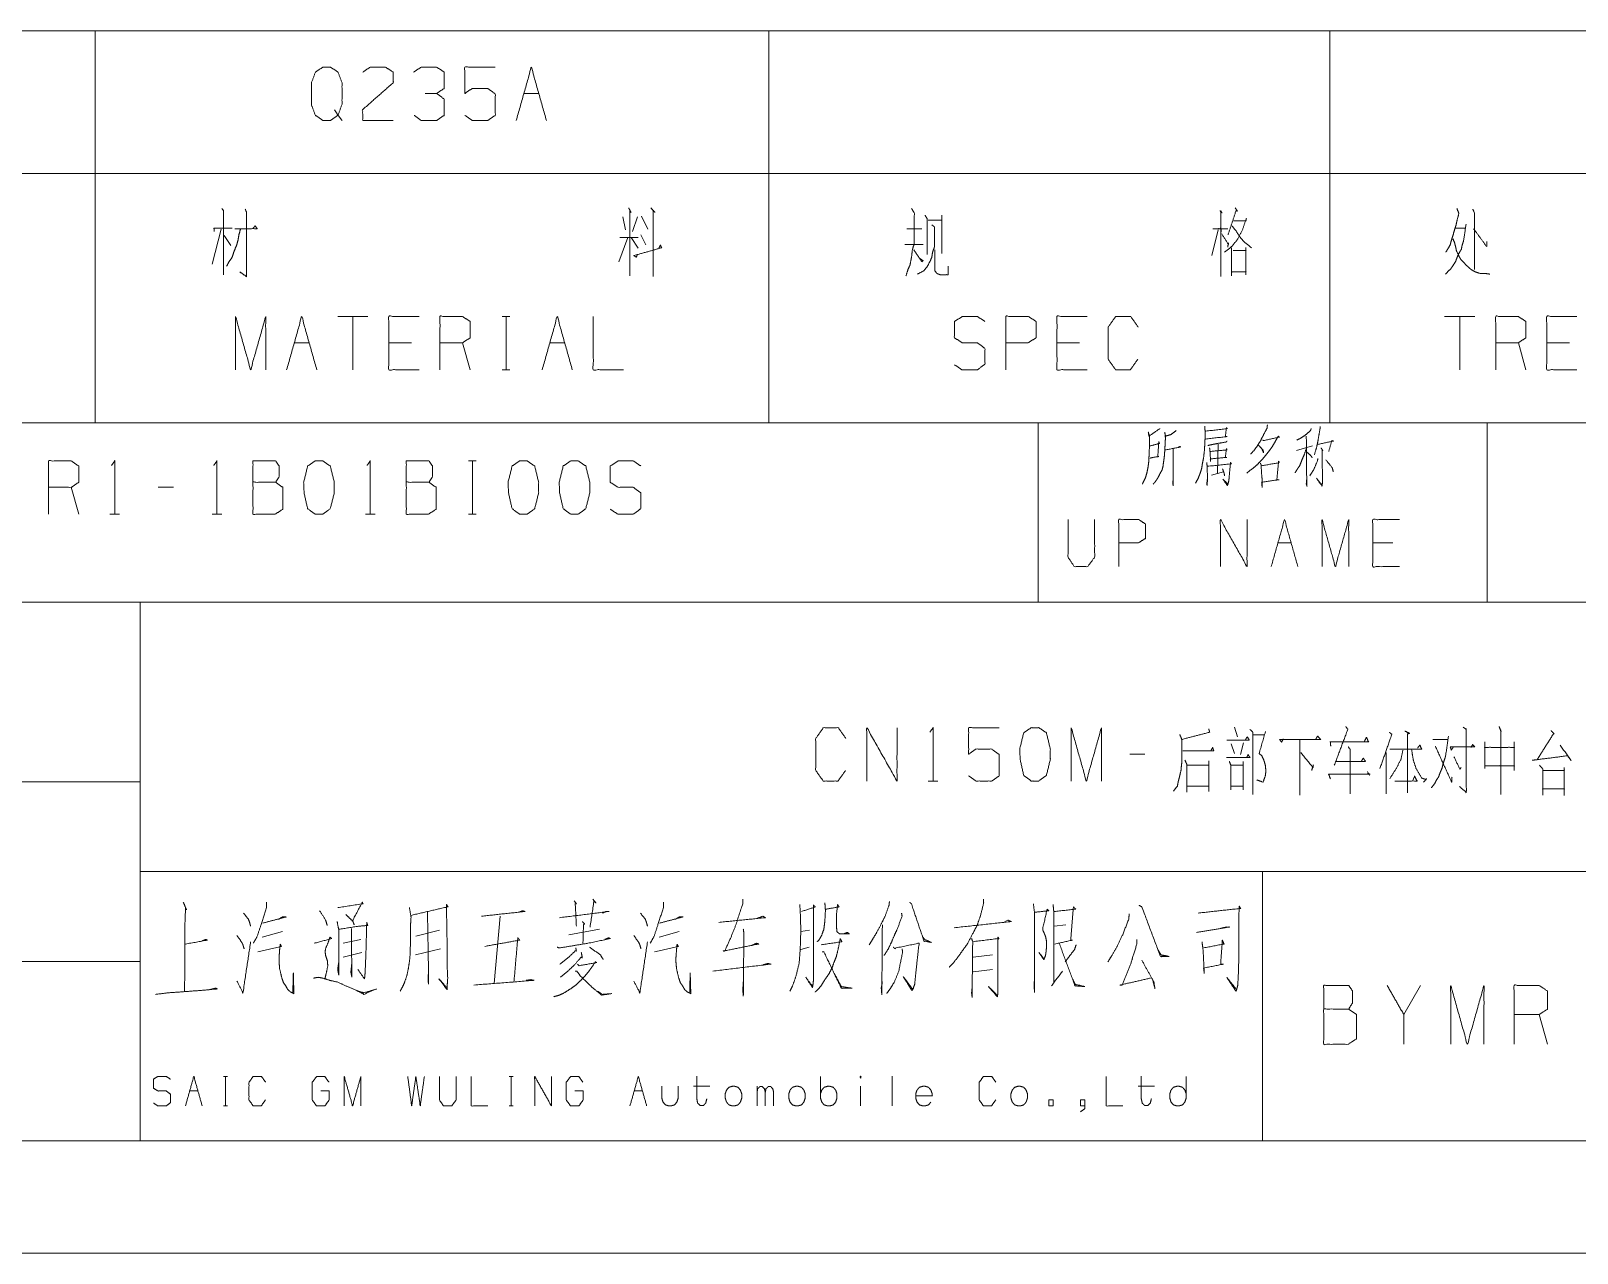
# Model space of a CAD drawing. Header units: millimetres. Extents: x 0 to 210, y 0 to 297.
# Drawn here: x 70.1 to 139, y 0 to 54.5 of the extents above; entities that cross this region are included whole.
import ezdxf

# ---------------------------------------------------------------- set-up
doc = ezdxf.new("R2010")
doc.units = ezdxf.units.MM
doc.layers.add('101', color=7, linetype='Continuous', true_color=0xffffff)

msp = doc.modelspace()

# ---------------------------------------------------------------- linework, layer by layer
at = {"layer": '101', "color": 72, "linetype": 'Continuous', "lineweight": 18}
for p, q in [((33, 54.463), (73, 54.463)), ((73, 54.463), (103, 54.463)), ((73, 54.463), (73, 48.113)), ((103, 54.463), (103, 48.113)), ((103, 54.463), (128, 54.463)), ((128, 54.463), (128, 48.113)), ((128, 54.463), (158, 54.463)), ((92.087, 51.675), (92.759, 51.675)), ((33, 48.113), (73, 48.113)), ((73, 48.113), (73, 37)), ((73, 48.113), (103, 48.113)), ((103, 48.113), (103, 37)), ((103, 48.113), (128, 48.113)), ((128, 48.113), (128, 37)), ((128, 48.113), (158, 48.113)), ((96.495, 46.175), (96.618, 45.6)), ((97.149, 46.175), (96.936, 45.525)), ((97.325, 46.2), (97.608, 45.625)), ((110.703, 46.25), (110.703, 44.55)), ((78.601, 45.625), (78.212, 44.075)), ((109.147, 45.65), (109.819, 45.65)), ((110.102, 46.025), (110.703, 46.025)), ((123.018, 45.6), (122.735, 44.45)), ((133.601, 45.675), (134.025, 45.675)), ((78.742, 45.35), (79.043, 44.9)), ((96.724, 45.25), (96.318, 44.175)), ((96.371, 45.25), (97.184, 45.25)), ((96.866, 45.25), (97.184, 44.775)), ((97.308, 45.375), (97.52, 44.925)), ((109.059, 44.95), (109.872, 44.95)), ((85.143, 41.737), (83.8, 41.737)), ((84.472, 41.737), (84.472, 39.362)), ((91.124, 41.737), (91.46, 41.737)), ((91.301, 41.737), (91.301, 39.362)), ((134.449, 41.737), (133.106, 41.737)), ((133.778, 41.737), (133.778, 39.362)), ((81.859, 40.563), (82.531, 40.563)), ((87.084, 40.563), (86.076, 40.563)), ((89.696, 39.362), (89.36, 40.563)), ((93.242, 40.563), (93.913, 40.563)), ((116.847, 40.563), (115.839, 40.563)), ((136.726, 39.362), (136.39, 40.563)), ((138.666, 40.563), (137.659, 40.563)), ((91.124, 39.362), (91.46, 39.362)), ((33, 37), (73, 37)), ((73, 37), (103, 37)), ((103, 37), (128, 37)), ((128, 37), (158, 37)), ((123.012, 36.054), (122.996, 34.751)), ((126.507, 35.767), (127.226, 35.966)), ((89.624, 35.3), (89.96, 35.3)), ((89.801, 35.3), (89.801, 32.925)), ((122.715, 34.663), (123.262, 34.818)), ((72.261, 32.925), (71.925, 34.125)), ((76.478, 34.125), (75.806, 34.125)), ((73.654, 32.925), (74.078, 32.925)), ((78.207, 32.925), (78.631, 32.925)), ((85.036, 32.925), (85.46, 32.925)), ((89.624, 32.925), (89.96, 32.925)), ((125.679, 31.649), (126.273, 31.649)), ((130.798, 31.649), (129.909, 31.649)), ((123.746, 23.437), (123.887, 23.012)), ((124.153, 22.737), (124.011, 22.212)), ((124.577, 23.087), (125.054, 23.087)), ((126.659, 22.887), (126.659, 20.412)), ((132.587, 22.887), (133.258, 22.887)), ((119.759, 22.237), (119.087, 22.237)), ((123.605, 22.687), (123.746, 22.262)), ((130.505, 22.312), (130.505, 20.462)), ((121.646, 21.737), (122.601, 21.737)), ((122.601, 21.937), (122.601, 20.562)), ((123.587, 21.737), (124.135, 21.737)), ((124.135, 21.912), (124.135, 20.637)), ((129.766, 21.287), (129.678, 21.462)), ((110.105, 21.037), (110.529, 21.037)), ((121.646, 20.812), (122.618, 20.812)), ((123.587, 20.812), (124.135, 20.812)), ((131.76, 21.237), (131.671, 21.037)), ((91.039, 15.014), (90.771, 12.013)), ((113.645, 14.842), (113.45, 14.738)), ((116.229, 14.635), (115.717, 14.566)), ((80.432, 14.083), (81.334, 14.324)), ((84.041, 13.807), (84.821, 13.979)), ((88.333, 14.393), (87.284, 14.117)), ((94.087, 14.186), (95.453, 14.428)), ((98.111, 14.083), (99.014, 14.324)), ((104.817, 14.393), (104.427, 14.324)), ((84.041, 13.186), (84.87, 13.393)), ((87.26, 13.289), (88.382, 13.565)), ((104.793, 13.634), (104.427, 13.531)), ((112.962, 13.289), (112.108, 13.186)), ((112.108, 12.53), (112.962, 12.634)), ((132.031, 11.925), (131.289, 10.628)), ((137.688, 9.303), (137.318, 10.628)), ((78.705, 7.873), (78.89, 7.873)), ((78.803, 7.873), (78.803, 6.562)), ((91.434, 7.873), (91.619, 7.873)), ((91.532, 7.873), (91.532, 6.562)), ((105.304, 6.907), (105.304, 7.873)), ((108.504, 7.887), (108.504, 6.562)), ((77.203, 7.224), (77.574, 7.224)), ((97.004, 7.224), (97.374, 7.224)), ((99.647, 7.431), (100.379, 7.431)), ((102.476, 6.562), (102.476, 7.431)), ((107.089, 7.431), (107.089, 6.562)), ((119.448, 7.431), (120.18, 7.431)), ((78.705, 6.562), (78.89, 6.562)), ((91.434, 6.562), (91.619, 6.562))]:
    msp.add_line(p, q, dxfattribs=at)
at = {"layer": '101', "color": 133, "linetype": 'Continuous', "lineweight": 18}
for p, q in [((25, 37), (205, 37)), ((115, 37), (115, 29)), ((135, 37), (135, 29)), ((25, 29), (205, 29)), ((75, 29), (75, 5)), ((25, 21), (75, 21)), ((75, 17), (184, 17)), ((125, 17), (125, 5)), ((25, 13), (75, 13)), ((25, 5), (205, 5)), ((25, 5), (205, 5)), ((0, 0), (210, 0))]:
    msp.add_line(p, q, dxfattribs=at)
at = {"layer": '101', "color": 72, "linetype": 'Continuous', "lineweight": 18}
for points, knots in [([(83.653, 50.95), (83.812, 50.7), (83.476, 50.475), (83.14, 50.475), (82.804, 50.7), (82.628, 51.175), (82.628, 52.15), (82.804, 52.625), (83.14, 52.85), (83.476, 52.85), (83.812, 52.625), (83.989, 52.15), (83.989, 51.2), (83.812, 50.7), (83.989, 50.475)], [0, 0, 0.043279, 0.102318, 0.151366, 0.210406, 0.284429, 0.426832, 0.500854, 0.559894, 0.608943, 0.667982, 0.742005, 0.880756, 0.958211, 1, 1]), ([(84.922, 52.625), (85.24, 52.85), (85.929, 52.85), (86.265, 52.625), (86.265, 52.15), (84.904, 50.95), (84.922, 50.475), (86.265, 50.475)], [0, 0, 0.069692, 0.192978, 0.265274, 0.350227, 0.67474, 0.759752, 1, 1]), ([(88.206, 51.675), (88.542, 51.9), (88.542, 52.625), (88.206, 52.85), (87.516, 52.85), (87.181, 52.625)], [0, 0, 0.153875, 0.429853, 0.583728, 0.846125, 1, 1]), ([(89.457, 50.7), (89.793, 50.475), (90.482, 50.475), (90.818, 50.7), (90.818, 51.65), (90.482, 51.9), (89.793, 51.9), (89.457, 51.675), (89.457, 52.85), (90.818, 52.85)], [0, 0, 0.062228, 0.168344, 0.230572, 0.376816, 0.441265, 0.547381, 0.609609, 0.790489, 1, 1]), ([(87.198, 50.7), (87.516, 50.475), (88.206, 50.475), (88.542, 50.7), (88.542, 51.425), (88.206, 51.675), (87.693, 51.675)], [0, 0, 0.124121, 0.343688, 0.472447, 0.703378, 0.836733, 1, 1]), ([(78.636, 46.55), (78.707, 46.45), (78.707, 43.6)], [0, 0, 0.041201, 1, 1]), ([(79.679, 46.525), (79.732, 46.375), (79.732, 43.525), (79.432, 43.725)], [0, 0, 0.047209, 0.892895, 1, 1]), ([(96.76, 46.575), (96.866, 46.375), (96.813, 46.45), (96.813, 43.55)], [0, 0, 0.070343, 0.098885, 1, 1]), ([(97.75, 46.575), (97.926, 46.375), (97.856, 46.45), (97.856, 43.525)], [0, 0, 0.081004, 0.112287, 1, 1]), ([(109.359, 46.55), (109.483, 46.35), (109.483, 45), (109.395, 44.7), (109.359, 44.375), (109.289, 44.025), (109.2, 43.825), (109.112, 43.55)], [0, 0, 0.076124, 0.513098, 0.61433, 0.720148, 0.835726, 0.906502, 1, 1]), ([(109.96, 46.25), (110.049, 46.1), (110.049, 44.5)], [0, 0, 0.098129, 1, 1]), ([(123.089, 46.45), (123.195, 46.35), (123.142, 46.425), (123.142, 43.525), (123.142, 45.65), (122.788, 45.65), (123.442, 45.65)], [0, 0, 0.023248, 0.037897, 0.500409, 0.839319, 0.895699, 1, 1]), ([(123.778, 46.575), (123.884, 46.425), (123.814, 46.45), (123.46, 45.375)], [0, 0, 0.13213, 0.186063, 1, 1]), ([(133.654, 46.55), (133.742, 46.325), (133.654, 46), (133.619, 45.825), (133.548, 45.6), (133.477, 45.35), (133.407, 45.125), (133.353, 44.925), (133.265, 44.775), (133.159, 44.6)], [0, 0, 0.116543, 0.278922, 0.364994, 0.478699, 0.603955, 0.717661, 0.817415, 0.901348, 1, 1]), ([(134.361, 46.525), (134.432, 46.35), (134.432, 43.825)], [0, 0, 0.06955, 1, 1]), ([(78.3, 45.525), (78.283, 45.675), (79.096, 45.675)], [0, 0, 0.156665, 1, 1]), ([(79.467, 45.625), (79.396, 45.375), (79.361, 45.15), (79.29, 44.9), (79.184, 44.65), (79.096, 44.375), (78.954, 44.175), (78.848, 43.975)], [0, 0, 0.146032, 0.274052, 0.420084, 0.572725, 0.735081, 0.872758, 1, 1]), ([(79.22, 45.65), (80.209, 45.65), (80.121, 45.775), (80.015, 45.65)], [0, 0, 0.757415, 0.87456, 1, 1]), ([(110.261, 45.825), (110.385, 45.725), (110.385, 44.85), (110.296, 44.6), (110.261, 44.375), (110.19, 44.2), (110.049, 43.95), (109.907, 43.775), (109.624, 43.625)], [0, 0, 0.062433, 0.405832, 0.509894, 0.59928, 0.673353, 0.786074, 0.87437, 1, 1]), ([(123.708, 46), (124.255, 46), (124.273, 46.1), (124.114, 45.625), (123.884, 45.175), (123.619, 44.85), (123.301, 44.6)], [0, 0, 0.220962, 0.261916, 0.463927, 0.667688, 0.836827, 1, 1]), ([(123.637, 45.775), (123.814, 45.55), (124.008, 45.25), (124.185, 45.05), (124.503, 44.8)], [0, 0, 0.21756, 0.48939, 0.692336, 1, 1]), ([(134.061, 45.85), (133.954, 45.125), (133.884, 44.9), (133.848, 44.725), (133.742, 44.55), (133.654, 44.35), (133.601, 44.2), (133.477, 44), (133.371, 43.85), (133.141, 43.625)], [0, 0, 0.296654, 0.39214, 0.464421, 0.547268, 0.635794, 0.700206, 0.795423, 0.869796, 1, 1]), ([(134.396, 45.65), (134.98, 44.85), (134.98, 45.075)], [0, 0, 0.814823, 1, 1]), ([(97.149, 44.5), (97.096, 44.375), (96.99, 44.45), (98.227, 44.8), (98.174, 44.925), (98.103, 44.775)], [0, 0, 0.073273, 0.143367, 0.837239, 0.910514, 1, 1]), ([(123.177, 45.425), (123.478, 44.95), (123.478, 45.025), (123.442, 44.825)], [0, 0, 0.668994, 0.75826, 1, 1]), ([(123.619, 44.8), (123.619, 43.55), (123.619, 43.725), (124.255, 43.725), (124.255, 43.6), (124.255, 44.8), (124.255, 44.675), (123.69, 44.675)], [0, 0, 0.306606, 0.349531, 0.505606, 0.536266, 0.830607, 0.861268, 1, 1]), ([(133.477, 45.2), (133.548, 45.025), (133.601, 44.825), (133.636, 44.65), (133.813, 44.3), (133.901, 44.2), (134.149, 43.95), (134.29, 43.825), (134.467, 43.725), (134.714, 43.65), (134.944, 43.65), (135.121, 43.625)], [0, 0, 0.075193, 0.157622, 0.228748, 0.384953, 0.438117, 0.578252, 0.653438, 0.734338, 0.837349, 0.928887, 1, 1]), ([(109.465, 44.7), (109.819, 44.175), (109.872, 44.225), (109.731, 44.325)], [0, 0, 0.720053, 0.802973, 1, 1]), ([(110.402, 44.7), (110.402, 43.775), (110.491, 43.65), (110.632, 43.6), (110.985, 43.6), (110.985, 43.975)], [0, 0, 0.472766, 0.551006, 0.627665, 0.808337, 1, 1]), ([(79.247, 39.362), (79.247, 41.737), (79.919, 39.362), (80.59, 41.737), (80.59, 39.362)], [0, 0, 0.245192, 0.5, 0.754808, 1, 1]), ([(81.524, 39.362), (82.195, 41.737), (82.867, 39.362)], [0, 0, 0.5, 1, 1]), ([(87.42, 39.362), (86.076, 39.362), (86.076, 41.737), (87.42, 41.737)], [0, 0, 0.265391, 0.734609, 1, 1]), ([(88.353, 39.362), (88.353, 41.737), (89.36, 41.737), (89.696, 41.513), (89.696, 40.788), (89.36, 40.563), (88.353, 40.563)], [0, 0, 0.400952, 0.571035, 0.639278, 0.761674, 0.829917, 1, 1]), ([(95.182, 41.737), (95.182, 39.362), (96.526, 39.362)], [0, 0, 0.638733, 1, 1]), ([(111.269, 39.588), (111.604, 39.362), (112.294, 39.362), (112.63, 39.613), (112.63, 40.313), (112.294, 40.563), (111.622, 40.563), (111.269, 40.788), (111.269, 41.513), (111.622, 41.737), (112.294, 41.737), (112.63, 41.513)], [0, 0, 0.068036, 0.184055, 0.254519, 0.372335, 0.4428, 0.555844, 0.62637, 0.748394, 0.81892, 0.931964, 1, 1]), ([(113.563, 39.362), (113.563, 41.737), (114.57, 41.737), (114.906, 41.513), (114.906, 40.788), (114.553, 40.563), (113.563, 40.563)], [0, 0, 0.401146, 0.571312, 0.639588, 0.762044, 0.832819, 1, 1]), ([(117.183, 39.362), (115.839, 39.362), (115.839, 41.737), (117.183, 41.737)], [0, 0, 0.26539, 0.73461, 1, 1]), ([(119.441, 39.838), (119.106, 39.362), (118.452, 39.362), (118.116, 39.838), (118.116, 41.263), (118.452, 41.737), (119.123, 41.737), (119.459, 41.263)], [0, 0, 0.114569, 0.243367, 0.357936, 0.638584, 0.753153, 0.885432, 1, 1]), ([(135.383, 39.362), (135.383, 41.737), (136.39, 41.737), (136.726, 41.513), (136.726, 40.788), (136.39, 40.563), (135.383, 40.563)], [0, 0, 0.400952, 0.571035, 0.639278, 0.761674, 0.829917, 1, 1]), ([(139.002, 39.362), (137.659, 39.362), (137.659, 41.737), (139.002, 41.737)], [0, 0, 0.26539, 0.73461, 1, 1]), ([(120.421, 36.739), (120.359, 36.695), (119.937, 36.407), (119.906, 36.584), (119.953, 36.407), (119.953, 35.833), (119.937, 35.48), (119.922, 35.237), (119.89, 34.994), (119.843, 34.774), (119.781, 34.553), (119.703, 34.398), (119.641, 34.266)], [0, 0, 0.024363, 0.186801, 0.243941, 0.302153, 0.485022, 0.597667, 0.675194, 0.753199, 0.825098, 0.89819, 0.953346, 1, 1]), ([(121.155, 36.65), (120.905, 36.474), (120.671, 36.407), (120.64, 36.584), (120.671, 36.319), (120.655, 36.054), (120.64, 35.767), (120.624, 35.524), (120.593, 35.303), (120.562, 35.061), (120.515, 34.884), (120.437, 34.751), (120.359, 34.597), (120.281, 34.464), (120.203, 34.354), (120.124, 34.266)], [0, 0, 0.096321, 0.172939, 0.229417, 0.313418, 0.396987, 0.487496, 0.564125, 0.634337, 0.711437, 0.768975, 0.817389, 0.871906, 0.920319, 0.962889, 1, 1]), ([(122.419, 36.849), (122.434, 36.65), (122.434, 36.297), (122.419, 35.966), (122.403, 35.745), (122.372, 35.458), (122.325, 35.215), (122.278, 34.95), (122.216, 34.751), (122.138, 34.553), (122.013, 34.31)], [0, 0, 0.076502, 0.212087, 0.33934, 0.424292, 0.535106, 0.630037, 0.733303, 0.813246, 0.895185, 1, 1]), ([(122.465, 36.628), (123.433, 36.739), (123.387, 36.783), (123.34, 36.385), (123.418, 36.385), (122.45, 36.275)], [0, 0, 0.391079, 0.41692, 0.577582, 0.608917, 1, 1]), ([(125.212, 36.915), (125.197, 36.761), (125.009, 36.407), (124.9, 36.187), (124.775, 35.988), (124.619, 35.767), (124.463, 35.613)], [0, 0, 0.101774, 0.363751, 0.525154, 0.678922, 0.85608, 1, 1]), ([(127.163, 36.739), (127.132, 36.65), (126.929, 36.474), (126.71, 36.319), (126.523, 36.231)], [0, 0, 0.111852, 0.433096, 0.752713, 1, 1]), ([(127.569, 36.827), (127.553, 36.717), (127.475, 36.253), (127.413, 35.944), (127.304, 35.568)], [0, 0, 0.086565, 0.451628, 0.696475, 1, 1]), ([(119.984, 35.414), (120.015, 35.436), (120.374, 35.502), (120.327, 35.48), (120.374, 36.165), (120.405, 36.076), (119.968, 35.966)], [0, 0, 0.022686, 0.239276, 0.269989, 0.676988, 0.732559, 1, 1]), ([(120.655, 35.789), (121.358, 35.922), (121.311, 35.944), (121.233, 35.9)], [0, 0, 0.834812, 0.895274, 1, 1]), ([(121.014, 35.833), (121.014, 34.199), (120.999, 34.31), (121.014, 34.487)], [0, 0, 0.849784, 0.907773, 1, 1]), ([(123.418, 36.187), (123.371, 36.143), (122.981, 36.076), (122.762, 36.032), (122.559, 35.988)], [0, 0, 0.072252, 0.516596, 0.766865, 1, 1]), ([(122.637, 35.878), (122.653, 35.723), (122.684, 35.281), (122.668, 35.392), (123.402, 35.458), (123.34, 35.458), (123.387, 35.855), (123.418, 35.789), (122.653, 35.723)], [0, 0, 0.056492, 0.217482, 0.25803, 0.525927, 0.548636, 0.694166, 0.720796, 1, 1]), ([(124.994, 36.231), (125.041, 36.209), (125.743, 36.363), (125.696, 36.407), (125.571, 36.187), (125.431, 35.944), (125.29, 35.745), (125.134, 35.546), (124.963, 35.348), (124.775, 35.149), (124.572, 34.972), (124.416, 34.862), (124.291, 34.751)], [0, 0, 0.017096, 0.254607, 0.275862, 0.359625, 0.452277, 0.53264, 0.616084, 0.702808, 0.792985, 0.881825, 0.94496, 1, 1]), ([(124.822, 35.988), (124.853, 35.966), (125.025, 35.767), (125.041, 35.657), (124.978, 35.811)], [0, 0, 0.066042, 0.519584, 0.712131, 1, 1]), ([(126.945, 35.855), (126.851, 35.568), (126.742, 35.326), (126.648, 35.083), (126.554, 34.95), (126.445, 34.774)], [0, 0, 0.251918, 0.474133, 0.691325, 0.826698, 1, 1]), ([(126.945, 36.407), (126.96, 34.663), (126.976, 34.177), (126.945, 34.266), (126.96, 34.464)], [0, 0, 0.691282, 0.883883, 0.921006, 1, 1]), ([(127.6, 35.878), (127.678, 35.767), (127.647, 35.789), (127.663, 34.619), (127.663, 34.332), (127.647, 34.177), (127.397, 34.531), (127.647, 34.222)], [0, 0, 0.051678, 0.066295, 0.513631, 0.623345, 0.682723, 0.848096, 1, 1]), ([(127.444, 36.032), (128.147, 36.187), (128.084, 36.209), (127.944, 35.723)], [0, 0, 0.55707, 0.608361, 1, 1]), ([(70.918, 32.925), (70.918, 35.3), (71.925, 35.3), (72.261, 35.075), (72.261, 34.35), (71.925, 34.125), (70.918, 34.125)], [0, 0, 0.400951, 0.571034, 0.639278, 0.761673, 0.829917, 1, 1]), ([(73.724, 35.1), (73.866, 35.3), (73.866, 32.925)], [0, 0, 0.093489, 1, 1]), ([(78.277, 35.1), (78.419, 35.3), (78.419, 32.925)], [0, 0, 0.09349, 1, 1]), ([(80.024, 34.35), (80.024, 35.3), (81.031, 35.3), (81.19, 35.075), (81.19, 34.6), (81.031, 34.35), (80.024, 34.35), (80.024, 32.925), (81.013, 32.925), (81.349, 33.15), (81.349, 34.125), (81.031, 34.35)], [0, 0, 0.115917, 0.238847, 0.272469, 0.330428, 0.366584, 0.489514, 0.66339, 0.784163, 0.833486, 0.952453, 1, 1]), ([(83.131, 32.925), (83.467, 33.175), (83.643, 33.875), (83.643, 34.35), (83.467, 35.075), (83.131, 35.3), (82.795, 35.3), (82.459, 35.075), (82.282, 34.35), (82.3, 33.875), (82.459, 33.175), (82.795, 32.925), (83.131, 32.925)], [0, 0, 0.067526, 0.183971, 0.260584, 0.380943, 0.446141, 0.500306, 0.565504, 0.685863, 0.762529, 0.87831, 0.945835, 1, 1]), ([(85.107, 35.1), (85.248, 35.3), (85.248, 32.925)], [0, 0, 0.093489, 1, 1]), ([(86.853, 34.35), (86.853, 35.3), (87.861, 35.3), (88.02, 35.075), (88.02, 34.6), (87.861, 34.35), (86.853, 34.35), (86.853, 32.925), (87.843, 32.925), (88.179, 33.15), (88.179, 34.125), (87.861, 34.35)], [0, 0, 0.115917, 0.238847, 0.272469, 0.330427, 0.366583, 0.489513, 0.663389, 0.784162, 0.833485, 0.952453, 1, 1]), ([(92.237, 32.925), (92.573, 33.175), (92.749, 33.875), (92.749, 34.35), (92.573, 35.075), (92.237, 35.3), (91.901, 35.3), (91.565, 35.075), (91.388, 34.35), (91.406, 33.875), (91.565, 33.175), (91.901, 32.925), (92.237, 32.925)], [0, 0, 0.067526, 0.183971, 0.260584, 0.380943, 0.446142, 0.500306, 0.565504, 0.685863, 0.762529, 0.87831, 0.945835, 1, 1]), ([(94.513, 32.925), (94.849, 33.175), (95.026, 33.875), (95.026, 34.35), (94.849, 35.075), (94.513, 35.3), (94.177, 35.3), (93.842, 35.075), (93.665, 34.35), (93.682, 33.875), (93.842, 33.175), (94.177, 32.925), (94.513, 32.925)], [0, 0, 0.067526, 0.183971, 0.260584, 0.380943, 0.446141, 0.500306, 0.565504, 0.685863, 0.762529, 0.87831, 0.945835, 1, 1]), ([(95.941, 33.15), (96.277, 32.925), (96.966, 32.925), (97.302, 33.175), (97.302, 33.875), (96.966, 34.125), (96.295, 34.125), (95.941, 34.35), (95.941, 35.075), (96.295, 35.3), (96.966, 35.3), (97.302, 35.075)], [0, 0, 0.068035, 0.184055, 0.25452, 0.372335, 0.442799, 0.555843, 0.62637, 0.748394, 0.818921, 0.931965, 1, 1]), ([(122.512, 35.237), (122.528, 35.039), (122.544, 34.531), (122.528, 34.199), (122.512, 34.288), (122.544, 34.509)], [0, 0, 0.147472, 0.523364, 0.768667, 0.835021, 1, 1]), ([(122.544, 35.061), (123.605, 35.171), (123.574, 35.237), (123.558, 35.127), (123.511, 34.619), (123.496, 34.42), (123.433, 34.199), (123.23, 34.487), (123.449, 34.266)], [0, 0, 0.374082, 0.399751, 0.438832, 0.617592, 0.687461, 0.76789, 0.891106, 1, 1]), ([(124.9, 35.193), (124.931, 35.127), (124.963, 34.575), (124.978, 34.509), (124.978, 34.111), (124.963, 34.288), (124.963, 34.354), (125.728, 34.464), (125.634, 34.464), (125.712, 35.281), (125.743, 35.237), (125.696, 35.215), (124.947, 35.083)], [0, 0, 0.01883, 0.160989, 0.178488, 0.28068, 0.326276, 0.343307, 0.542027, 0.566111, 0.777128, 0.791034, 0.804346, 1, 1]), ([(126.96, 35.701), (127.163, 35.524), (127.21, 35.436)], [0, 0, 0.729093, 1, 1]), ([(127.46, 35.414), (127.444, 35.303), (127.272, 34.906), (127.101, 34.641)], [0, 0, 0.12962, 0.632946, 1, 1]), ([(127.819, 35.348), (128.1, 34.994), (128.147, 34.818)], [0, 0, 0.711827, 1, 1]), ([(123.215, 34.95), (123.277, 34.774), (123.308, 34.641)], [0, 0, 0.579211, 1, 1]), ([(116.331, 32.687), (116.331, 31.009), (116.612, 30.589), (117.205, 30.589), (117.517, 31.009), (117.517, 32.687)], [0, 0, 0.337151, 0.438598, 0.557782, 0.662849, 1, 1]), ([(118.594, 30.589), (118.594, 32.687), (119.484, 32.687), (119.78, 32.488), (119.78, 31.848), (119.468, 31.649), (118.594, 31.649)], [0, 0, 0.401145, 0.571312, 0.639588, 0.762043, 0.832818, 1, 1]), ([(123.12, 30.589), (123.12, 32.687), (124.306, 30.589), (124.306, 32.687)], [0, 0, 0.317574, 0.682426, 1, 1]), ([(125.383, 30.589), (125.976, 32.687), (126.569, 30.589)], [0, 0, 0.5, 1, 1]), ([(127.646, 30.589), (127.646, 32.687), (128.239, 30.589), (128.832, 32.687), (128.832, 30.589)], [0, 0, 0.245192, 0.5, 0.754808, 1, 1]), ([(131.095, 30.589), (129.909, 30.589), (129.909, 32.687), (131.095, 32.687)], [0, 0, 0.26539, 0.73461, 1, 1]), ([(106.418, 21.512), (106.082, 21.037), (105.428, 21.037), (105.092, 21.512), (105.092, 22.937), (105.428, 23.412), (106.1, 23.412), (106.436, 22.937)], [0, 0, 0.114568, 0.243367, 0.357935, 0.638584, 0.753152, 0.885431, 1, 1]), ([(110.176, 23.212), (110.317, 23.412), (110.317, 21.037)], [0, 0, 0.093491, 1, 1]), ([(111.904, 21.262), (112.24, 21.037), (112.929, 21.037), (113.265, 21.262), (113.265, 22.212), (112.929, 22.462), (112.24, 22.462), (111.904, 22.237), (111.904, 23.412), (113.265, 23.412)], [0, 0, 0.062228, 0.168343, 0.230571, 0.376816, 0.441265, 0.547381, 0.609609, 0.79049, 1, 1]), ([(128.705, 23.462), (128.794, 23.337), (128.193, 21.737)], [0, 0, 0.082207, 1, 1]), ([(133.93, 23.437), (134.071, 23.337), (134.071, 20.537), (133.771, 20.787)], [0, 0, 0.051483, 0.883808, 1, 1]), ([(135.535, 23.462), (135.623, 23.237), (135.606, 23.287), (135.606, 20.437), (135.606, 21.712), (134.934, 21.712), (136.207, 21.712), (136.207, 21.512), (136.207, 22.787), (136.207, 22.537), (134.899, 22.537), (134.899, 22.787), (134.899, 21.587)], [0, 0, 0.022286, 0.027175, 0.289921, 0.407465, 0.469386, 0.586709, 0.605148, 0.722692, 0.74574, 0.866322, 0.88937, 1, 1]), ([(107.369, 21.037), (107.369, 23.412), (108.712, 21.037), (108.712, 23.412)], [0, 0, 0.317574, 0.682426, 1, 1]), ([(115.029, 21.037), (115.365, 21.287), (115.542, 21.987), (115.542, 22.462), (115.365, 23.187), (115.029, 23.412), (114.693, 23.412), (114.357, 23.187), (114.181, 22.462), (114.198, 21.987), (114.357, 21.287), (114.693, 21.037), (115.029, 21.037)], [0, 0, 0.067526, 0.183971, 0.260584, 0.380943, 0.446141, 0.500306, 0.565504, 0.685864, 0.762529, 0.87831, 0.945835, 1, 1]), ([(116.475, 21.037), (116.475, 23.412), (117.146, 21.037), (117.818, 23.412), (117.818, 21.037)], [0, 0, 0.245192, 0.5, 0.754808, 1, 1]), ([(121.399, 22.912), (121.399, 21.862), (121.381, 21.712), (121.363, 21.512), (121.293, 21.212), (121.24, 21.012), (121.204, 20.812), (121.028, 20.587)], [0, 0, 0.436379, 0.499151, 0.582595, 0.71069, 0.796681, 0.88109, 1, 1]), ([(122.601, 23.362), (122.636, 23.212), (121.399, 22.887), (121.31, 23.112)], [0, 0, 0.092001, 0.855687, 1, 1]), ([(123.41, 22.862), (124.4, 22.862), (124.312, 23.012), (124.241, 22.887)], [0, 0, 0.757012, 0.890165, 1, 1]), ([(124.435, 23.337), (124.559, 23.212), (124.559, 20.437)], [0, 0, 0.059601, 1, 1]), ([(125.125, 23.237), (124.842, 22.262), (124.966, 22.162), (125.072, 21.912), (125.125, 21.712), (125.142, 21.487), (125.125, 21.287), (125.019, 20.987), (124.736, 21.087)], [0, 0, 0.376361, 0.435338, 0.536015, 0.612724, 0.696395, 0.77083, 0.888794, 1, 1]), ([(125.916, 22.912), (125.846, 22.762), (125.757, 22.887), (127.578, 22.887), (127.454, 23.037), (127.366, 22.912)], [0, 0, 0.066677, 0.128233, 0.86026, 0.938447, 1, 1]), ([(128.034, 22.587), (128.016, 22.787), (129.713, 22.787), (129.625, 22.987), (129.536, 22.812)], [0, 0, 0.086832, 0.820652, 0.915214, 1, 1]), ([(130.646, 23.212), (130.752, 23.112), (130.222, 21.587)], [0, 0, 0.082805, 1, 1]), ([(131.335, 23.262), (131.548, 23.162), (131.459, 23.137), (131.459, 20.512)], [0, 0, 0.079453, 0.110573, 1, 1]), ([(133.276, 23.037), (133.152, 22.162), (133.117, 22.037), (133.046, 21.837), (132.993, 21.612), (132.905, 21.412), (132.834, 21.212), (132.746, 21.087), (132.657, 20.912), (132.516, 20.737)], [0, 0, 0.358967, 0.411734, 0.497903, 0.591802, 0.680622, 0.766791, 0.828973, 0.90861, 1, 1]), ([(137.847, 23.287), (137.988, 23.137), (137.953, 23.137), (137.228, 21.987), (137.016, 21.962), (138.589, 22.162), (138.748, 21.937), (138.253, 22.637)], [0, 0, 0.045478, 0.053278, 0.353146, 0.400261, 0.750087, 0.810877, 1, 1]), ([(121.452, 22.387), (122.813, 22.387), (122.777, 22.537), (122.707, 22.412)], [0, 0, 0.820511, 0.913423, 1, 1]), ([(123.393, 22.087), (124.435, 22.087), (124.347, 22.212), (124.294, 22.087)], [0, 0, 0.783082, 0.898039, 1, 1]), ([(126.694, 22.312), (127.242, 21.637), (127.26, 21.762), (127.189, 21.512)], [0, 0, 0.692496, 0.793055, 1, 1]), ([(128.264, 21.912), (129.572, 21.912), (129.483, 22.062), (129.395, 21.912)], [0, 0, 0.789756, 0.894876, 1, 1]), ([(128.812, 22.562), (128.9, 22.437), (128.9, 20.462)], [0, 0, 0.071936, 1, 1]), ([(130.664, 22.462), (132.078, 22.462), (132.007, 22.637), (131.901, 22.512)], [0, 0, 0.800377, 0.907212, 1, 1]), ([(131.247, 22.412), (131.159, 21.987), (130.929, 21.562), (130.664, 21.137)], [0, 0, 0.306099, 0.646782, 1, 1]), ([(131.636, 22.437), (131.707, 21.987), (131.848, 21.562), (132.095, 21.162), (132.255, 21.112), (132.308, 21.137), (132.166, 20.987)], [0, 0, 0.252324, 0.500433, 0.760974, 0.853338, 0.885813, 1, 1]), ([(132.693, 22.587), (133.418, 20.987), (133.435, 21.212)], [0, 0, 0.886137, 1, 1]), ([(133.488, 22.537), (133.4, 22.412), (133.364, 22.562), (134.443, 22.562), (134.354, 22.662), (134.284, 22.537)], [0, 0, 0.092082, 0.184784, 0.833339, 0.913617, 1, 1]), ([(133.524, 22.112), (133.789, 21.562), (133.842, 21.637)], [0, 0, 0.869232, 1, 1]), ([(121.54, 21.962), (121.629, 21.762), (121.629, 20.537)], [0, 0, 0.151459, 1, 1]), ([(123.516, 21.912), (123.587, 21.737), (123.587, 20.637)], [0, 0, 0.146455, 1, 1]), ([(128.016, 21.137), (127.945, 21.337), (129.784, 21.337), (129.678, 21.387)], [0, 0, 0.097864, 0.945909, 1, 1]), ([(137.334, 21.737), (137.476, 21.587), (137.476, 20.412), (137.476, 20.687), (138.43, 20.687), (138.43, 20.387), (138.43, 21.637), (138.43, 21.512), (137.493, 21.512)], [0, 0, 0.039472, 0.264466, 0.317124, 0.499886, 0.557331, 0.796686, 0.820622, 1, 1]), ([(130.894, 21.037), (131.883, 21.037), (131.76, 21.262)], [0, 0, 0.794017, 1, 1]), ([(76.92, 15.635), (77.067, 15.29), (77.018, 15.394), (76.993, 14.669), (76.993, 12.634), (76.969, 11.668)], [0, 0, 0.088892, 0.116032, 0.287979, 0.770794, 1, 1]), ([(80.627, 15.635), (80.627, 15.394), (80.383, 14.635), (80.212, 14.117), (80.041, 13.807)], [0, 0, 0.124612, 0.535976, 0.81716, 1, 1]), ([(82.992, 15.256), (83.26, 14.842), (83.333, 14.6)], [0, 0, 0.661597, 1, 1]), ([(83.797, 15.394), (84.919, 15.566), (84.894, 15.635), (84.455, 14.807), (84.163, 15.083), (84.48, 14.773), (84.529, 14.635)], [0, 0, 0.36175, 0.385072, 0.683729, 0.811932, 0.953357, 1, 1]), ([(86.991, 15.394), (87.064, 14.98), (87.04, 14.566), (87.04, 13.841), (87.016, 13.186), (86.967, 12.806), (86.894, 12.427), (86.772, 12.047), (86.674, 11.84), (86.577, 11.668)], [0, 0, 0.110336, 0.219176, 0.409317, 0.581468, 0.681885, 0.783317, 0.887931, 0.947989, 1, 1]), ([(87.064, 15.049), (88.699, 15.428), (88.65, 15.532), (88.65, 15.014), (88.674, 13.6), (88.674, 12.772), (88.699, 12.254), (88.674, 11.909), (88.674, 11.737), (88.308, 12.22), (88.65, 11.84)], [0, 0, 0.25021, 0.267274, 0.344453, 0.555439, 0.678925, 0.756189, 0.80777, 0.833496, 0.923863, 1, 1]), ([(87.796, 15.187), (87.845, 12.461), (87.845, 11.978), (87.821, 12.185), (87.845, 12.599)], [0, 0, 0.711345, 0.837386, 0.891778, 1, 1]), ([(90.21, 15.014), (92.137, 15.221), (92.039, 15.256), (91.869, 15.187)], [0, 0, 0.870758, 0.917254, 1, 1]), ([(93.673, 14.945), (95.868, 15.221), (95.746, 15.221), (95.6, 15.152)], [0, 0, 0.886329, 0.935184, 1, 1]), ([(94.331, 15.704), (94.429, 15.566), (94.38, 15.566), (94.429, 14.566)], [0, 0, 0.138589, 0.178592, 1, 1]), ([(95.161, 15.773), (95.307, 15.601), (95.209, 15.67), (95.039, 14.531)], [0, 0, 0.151118, 0.230946, 1, 1]), ([(98.306, 15.635), (98.306, 15.394), (98.062, 14.635), (97.892, 14.117), (97.721, 13.807)], [0, 0, 0.124612, 0.535977, 0.81716, 1, 1]), ([(101.842, 15.773), (101.842, 15.566), (101.525, 14.6), (101.305, 14.048), (101.037, 13.462), (100.988, 13.462), (102.549, 13.772), (102.452, 13.807), (102.232, 13.703)], [0, 0, 0.046524, 0.275032, 0.408547, 0.553503, 0.564467, 0.922193, 0.945451, 1, 1]), ([(104.378, 15.532), (104.402, 15.256), (104.427, 14.393), (104.402, 13.565), (104.353, 12.91), (104.207, 12.323), (104.061, 11.909), (103.939, 11.668)], [0, 0, 0.070329, 0.28934, 0.499598, 0.66644, 0.819873, 0.931328, 1, 1]), ([(104.451, 15.221), (105.085, 15.428), (104.988, 15.497), (104.988, 12.151), (104.963, 11.909), (104.939, 11.84), (104.646, 12.289), (104.939, 11.909)], [0, 0, 0.122096, 0.143967, 0.756448, 0.800872, 0.814267, 0.912285, 1, 1]), ([(105.5, 15.601), (105.524, 15.256), (105.5, 14.807), (105.451, 14.428), (105.354, 14.152), (105.232, 13.945), (105.158, 13.876)], [0, 0, 0.190955, 0.438946, 0.650197, 0.811822, 0.94447, 1, 1]), ([(105.549, 15.325), (106.134, 15.428), (106.061, 15.532), (106.012, 15.014), (106.012, 14.566), (106.037, 14.324), (106.158, 14.221), (106.598, 14.221), (106.5, 14.29), (106.329, 14.221)], [0, 0, 0.2097, 0.254412, 0.437767, 0.595973, 0.681594, 0.738018, 0.892888, 0.935041, 1, 1]), ([(108.377, 15.67), (108.353, 15.497), (108.182, 15.014), (108.011, 14.669), (107.792, 14.255), (107.621, 13.979), (107.475, 13.738)], [0, 0, 0.081145, 0.319755, 0.499048, 0.717309, 0.868472, 1, 1]), ([(109.28, 15.635), (109.353, 15.566), (109.914, 13.91), (110.255, 13.841), (109.938, 13.979), (109.841, 14.117)], [0, 0, 0.037082, 0.681736, 0.810183, 0.937685, 1, 1]), ([(112.572, 15.773), (112.572, 15.601), (112.425, 15.014), (112.279, 14.6), (112.133, 14.324), (111.864, 13.807), (111.474, 13.255), (111.206, 12.91), (111.035, 12.737)], [0, 0, 0.049752, 0.224096, 0.350741, 0.440843, 0.608969, 0.803946, 0.929998, 1, 1]), ([(114.79, 15.566), (114.839, 15.152), (114.839, 11.633), (114.815, 11.909), (114.839, 12.22)], [0, 0, 0.092137, 0.86992, 0.931161, 1, 1]), ([(114.864, 15.187), (115.473, 15.256), (115.4, 15.325), (115.205, 14.462), (115.205, 14.393), (115.254, 14.29), (115.327, 14.117), (115.376, 13.876), (115.376, 13.669), (115.351, 13.427), (115.327, 13.255), (115.254, 13.082), (115.034, 13.393), (115.254, 13.117)], [0, 0, 0.163215, 0.189964, 0.425151, 0.443502, 0.473933, 0.523768, 0.589295, 0.644348, 0.708904, 0.755239, 0.805074, 0.906208, 1, 1]), ([(115.668, 15.532), (115.693, 15.221), (115.693, 12.047), (115.595, 11.909), (116.083, 12.565)], [0, 0, 0.069653, 0.779472, 0.817267, 1, 1]), ([(115.717, 15.221), (116.669, 15.325), (116.571, 15.428), (116.449, 13.945), (116.522, 13.945), (115.742, 13.772)], [0, 0, 0.276543, 0.31765, 0.747833, 0.76898, 1, 1]), ([(119.497, 15.497), (119.619, 15.428), (120.448, 13.22), (120.839, 13.22), (120.473, 13.289), (120.326, 13.531)], [0, 0, 0.039541, 0.70512, 0.815248, 0.920313, 1, 1]), ([(122.13, 15.152), (124.009, 15.359), (123.96, 15.463), (123.935, 14.945), (123.935, 13.013), (123.911, 12.254), (123.887, 11.909), (123.838, 11.737), (123.813, 11.668), (123.399, 12.289), (123.813, 11.771)], [0, 0, 0.26165, 0.277494, 0.349234, 0.616765, 0.721921, 0.769814, 0.794638, 0.804772, 0.908173, 1, 1]), ([(79.602, 15.152), (79.822, 14.876), (79.871, 14.738), (79.919, 14.566)], [0, 0, 0.519919, 0.73571, 1, 1]), ([(80.456, 14.704), (81.505, 14.98), (81.334, 14.98), (81.163, 14.876)], [0, 0, 0.74542, 0.862771, 1, 1]), ([(83.772, 14.773), (83.846, 14.393), (83.846, 12.392), (83.797, 12.634), (83.846, 12.979)], [0, 0, 0.129595, 0.800553, 0.883167, 1, 1]), ([(83.846, 14.428), (84.724, 14.566), (85.138, 14.6), (85.09, 14.738), (85.065, 13.669), (85.041, 13.013), (85.016, 12.461), (84.992, 12.22), (84.699, 12.634)], [0, 0, 0.198437, 0.291328, 0.324004, 0.562829, 0.709268, 0.832621, 0.886809, 1, 1]), ([(94.697, 14.773), (94.795, 14.669), (94.746, 14.635), (94.722, 13.807)], [0, 0, 0.138047, 0.196037, 1, 1]), ([(97.282, 15.152), (97.501, 14.876), (97.55, 14.738), (97.599, 14.566)], [0, 0, 0.519919, 0.73571, 1, 1]), ([(98.135, 14.704), (99.184, 14.98), (99.014, 14.98), (98.843, 14.876)], [0, 0, 0.74542, 0.862771, 1, 1]), ([(100.769, 14.738), (102.842, 14.945), (102.745, 15.014), (102.476, 14.911)], [0, 0, 0.83656, 0.884539, 1, 1]), ([(108.06, 14.635), (108.036, 11.53), (108.011, 11.806), (108.06, 12.082)], [0, 0, 0.847819, 0.923473, 1, 1]), ([(108.914, 15.152), (108.938, 15.014), (108.719, 14.428), (108.621, 14.221), (108.475, 13.876), (108.328, 13.565), (108.133, 13.255)], [0, 0, 0.067376, 0.368458, 0.47848, 0.658655, 0.823687, 1, 1]), ([(111.254, 14.497), (113.791, 14.773), (113.645, 14.842)], [0, 0, 0.940373, 1, 1]), ([(119.058, 15.118), (119.034, 14.876), (118.765, 14.186), (118.521, 13.669), (118.277, 13.255), (118.107, 12.979)], [0, 0, 0.102841, 0.416512, 0.658905, 0.862492, 1, 1]), ([(122.057, 14.29), (123.521, 14.531), (123.374, 14.531), (123.106, 14.462)], [0, 0, 0.777946, 0.854702, 1, 1]), ([(77.018, 13.772), (77.993, 13.945), (77.92, 13.979), (77.75, 13.91)], [0, 0, 0.788942, 0.853363, 1, 1]), ([(79.31, 14.152), (79.529, 13.841), (79.578, 13.738), (79.627, 13.565)], [0, 0, 0.564234, 0.734009, 1, 1]), ([(79.31, 12.116), (79.578, 11.599), (79.919, 13.876)], [0, 0, 0.202025, 1, 1]), ([(80.237, 13.427), (81.285, 13.669), (81.237, 13.772), (81.212, 13.531), (81.188, 13.186), (81.188, 12.944), (81.212, 12.668), (81.31, 12.254), (81.383, 12.047), (81.481, 11.909), (81.578, 11.737), (81.7, 11.633), (81.846, 11.564), (81.822, 12.496), (81.798, 11.633)], [0, 0, 0.198343, 0.219429, 0.26416, 0.327897, 0.372402, 0.423463, 0.501847, 0.542308, 0.573453, 0.609975, 0.639453, 0.66927, 0.84099, 1, 1]), ([(82.748, 13.807), (83.529, 14.014), (83.455, 14.083), (83.382, 13.876), (83.26, 13.565), (83.236, 13.427), (83.26, 13.255), (83.333, 13.048), (83.358, 12.806), (83.285, 12.461), (83.236, 12.254)], [0, 0, 0.288066, 0.323944, 0.402266, 0.52127, 0.571262, 0.633411, 0.711733, 0.798322, 0.924133, 1, 1]), ([(84.407, 14.462), (84.407, 13.6), (84.431, 12.772), (84.431, 12.289), (84.382, 12.53), (84.431, 12.944)], [0, 0, 0.304008, 0.595981, 0.766226, 0.853067, 1, 1]), ([(90.356, 13.669), (91.893, 13.945), (91.82, 14.048), (91.649, 12.082)], [0, 0, 0.426349, 0.460964, 1, 1]), ([(93.575, 13.634), (93.648, 13.6), (93.697, 13.6), (94.941, 13.807), (95.941, 14.014), (95.868, 14.048), (95.697, 13.979)], [0, 0, 0.030219, 0.048442, 0.519508, 0.900991, 0.93121, 1, 1]), ([(96.989, 14.152), (97.209, 13.841), (97.257, 13.738), (97.306, 13.565)], [0, 0, 0.564236, 0.73401, 1, 1]), ([(96.989, 12.116), (97.257, 11.599), (97.599, 13.876)], [0, 0, 0.202026, 1, 1]), ([(97.916, 13.427), (98.965, 13.669), (98.916, 13.772), (98.892, 13.531), (98.867, 13.186), (98.867, 12.944), (98.892, 12.668), (98.989, 12.254), (99.062, 12.047), (99.16, 11.909), (99.257, 11.737), (99.379, 11.633), (99.526, 11.564), (99.501, 12.496), (99.477, 11.633)], [0, 0, 0.198342, 0.219428, 0.26416, 0.327897, 0.372402, 0.423463, 0.501847, 0.542307, 0.573452, 0.609974, 0.639453, 0.66927, 0.840991, 1, 1]), ([(101.866, 14.428), (101.891, 14.255), (101.866, 11.461), (101.842, 11.737), (101.866, 12.082)], [0, 0, 0.048505, 0.826565, 0.903707, 1, 1]), ([(105.329, 13.738), (106.256, 13.876), (106.183, 14.014), (106.11, 13.634), (106.012, 13.22), (105.915, 12.979), (105.817, 12.703), (105.671, 12.427), (105.475, 12.151), (105.329, 11.909), (105.183, 11.737), (105.061, 11.633)], [0, 0, 0.248086, 0.289439, 0.391758, 0.504362, 0.573317, 0.650816, 0.733521, 0.823007, 0.897765, 0.957654, 1, 1]), ([(108.548, 13.634), (108.621, 13.565), (108.67, 13.6), (109.694, 13.807), (109.548, 12.461), (109.499, 11.978), (109.426, 11.771), (109.377, 11.702), (108.987, 12.323), (109.402, 11.771)], [0, 0, 0.021075, 0.033595, 0.2526, 0.536205, 0.63793, 0.683936, 0.701643, 0.855332, 1, 1]), ([(112.035, 14.014), (112.084, 13.876), (112.059, 11.599), (112.059, 11.392), (112.035, 11.599), (112.059, 11.84)], [0, 0, 0.047497, 0.786427, 0.853598, 0.921235, 1, 1]), ([(112.084, 13.876), (113.206, 14.014), (113.206, 14.083), (113.255, 14.014), (113.206, 13.979), (113.206, 11.564), (113.181, 11.426), (112.791, 11.875), (113.181, 11.495)], [0, 0, 0.224399, 0.238095, 0.254869, 0.26673, 0.746111, 0.773928, 0.891943, 1, 1]), ([(115.937, 13.807), (116.644, 11.909), (117.083, 11.875), (116.644, 11.978), (116.547, 12.185)], [0, 0, 0.643821, 0.783835, 0.927245, 1, 1]), ([(119.399, 13.979), (119.399, 13.772), (119.18, 13.082), (119.204, 13.117), (118.985, 12.53), (118.741, 11.944), (118.643, 11.944), (120.009, 12.254)], [0, 0, 0.05545, 0.249412, 0.26073, 0.428483, 0.598636, 0.624771, 1, 1]), ([(122.301, 13.876), (122.35, 13.462), (122.399, 12.461), (122.374, 12.703), (123.252, 12.875), (123.13, 12.875), (123.204, 13.945), (123.277, 13.772), (122.374, 13.6)], [0, 0, 0.085839, 0.292104, 0.342086, 0.526357, 0.55147, 0.772214, 0.810798, 1, 1]), ([(94.404, 13.6), (94.429, 13.462), (94.38, 13.462), (94.087, 13.186), (93.697, 12.875)], [0, 0, 0.128574, 0.173331, 0.542434, 1, 1]), ([(94.648, 13.393), (94.697, 13.151), (94.648, 13.186), (94.307, 12.806), (94.014, 12.53), (93.721, 12.289)], [0, 0, 0.154139, 0.191519, 0.510908, 0.762595, 1, 1]), ([(95.014, 13.634), (95.502, 13.289), (95.624, 13.082)], [0, 0, 0.713216, 1, 1]), ([(105.378, 13.427), (105.451, 13.427), (106.232, 11.806), (106.719, 11.806), (106.232, 11.875), (105.939, 12.427)], [0, 0, 0.021039, 0.538445, 0.678705, 0.820361, 1, 1]), ([(108.938, 13.565), (108.963, 13.427), (108.792, 12.565), (108.597, 12.082), (108.426, 11.806), (108.255, 11.564)], [0, 0, 0.064861, 0.4718, 0.712904, 0.863112, 1, 1]), ([(116.693, 13.738), (116.62, 13.531), (116.205, 12.979)], [0, 0, 0.241282, 1, 1]), ([(94.478, 12.875), (94.551, 12.806), (95.331, 12.944), (95.283, 12.979), (94.99, 12.565), (94.819, 12.358), (94.624, 12.151), (94.404, 11.944), (94.161, 11.771), (93.892, 11.599), (93.673, 11.495), (93.429, 11.426)], [0, 0, 0.029336, 0.260531, 0.277959, 0.425847, 0.504113, 0.587088, 0.675096, 0.762234, 0.855274, 0.926064, 1, 1]), ([(94.38, 12.565), (94.453, 12.565), (94.6, 12.358), (95.136, 11.84), (95.551, 11.495), (96.014, 11.564), (95.575, 11.53), (95.38, 11.668)], [0, 0, 0.026517, 0.118384, 0.388538, 0.584009, 0.7538, 0.913392, 1, 1]), ([(100.501, 12.565), (103.086, 12.875), (102.964, 12.91), (102.745, 12.841)], [0, 0, 0.879479, 0.922284, 1, 1]), ([(119.619, 13.048), (120.156, 12.082), (120.204, 11.771), (120.107, 12.151)], [0, 0, 0.610117, 0.783655, 1, 1]), ([(75.676, 11.53), (76.262, 11.599), (77.676, 11.702), (78.433, 11.771), (78.359, 11.806), (78.091, 11.737)], [0, 0, 0.188616, 0.64251, 0.885467, 0.911353, 1, 1]), ([(82.724, 12.254), (82.919, 12.289), (83.138, 12.254), (83.455, 12.151), (83.772, 12.082), (84.236, 11.875), (84.651, 11.702), (84.968, 11.53), (85.529, 11.771), (84.968, 11.599), (84.699, 11.668)], [0, 0, 0.051192, 0.108601, 0.194772, 0.278607, 0.409734, 0.525756, 0.619011, 0.776801, 0.928429, 1, 1]), ([(89.869, 11.944), (92.527, 12.151), (92.405, 12.185), (92.186, 12.151)], [0, 0, 0.884285, 0.926313, 1, 1]), ([(127.719, 10.876), (127.719, 11.925), (128.832, 11.925), (129.007, 11.677), (129.007, 11.152), (128.832, 10.876), (127.719, 10.876), (127.719, 9.303), (128.812, 9.303), (129.183, 9.551), (129.183, 10.628), (128.832, 10.876)], [0, 0, 0.115917, 0.238846, 0.272469, 0.330428, 0.366584, 0.489514, 0.663389, 0.784162, 0.833485, 0.952453, 1, 1]), ([(131.289, 9.303), (131.289, 10.628), (130.548, 11.925)], [0, 0, 0.469958, 1, 1]), ([(133.377, 9.303), (133.377, 11.925), (134.118, 9.303), (134.86, 11.925), (134.86, 9.303)], [0, 0, 0.245192, 0.5, 0.754808, 1, 1]), ([(136.205, 9.303), (136.205, 11.925), (137.318, 11.925), (137.688, 11.677), (137.688, 10.876), (137.318, 10.628), (136.205, 10.628)], [0, 0, 0.400951, 0.571035, 0.639278, 0.761674, 0.829916, 1, 1]), ([(75.593, 6.686), (75.779, 6.562), (76.159, 6.562), (76.345, 6.7), (76.345, 7.086), (76.159, 7.224), (75.788, 7.224), (75.593, 7.348), (75.593, 7.749), (75.788, 7.873), (76.159, 7.873), (76.345, 7.749)], [0, 0, 0.068036, 0.184054, 0.254519, 0.372335, 0.4428, 0.555843, 0.62637, 0.748393, 0.818921, 0.931964, 1, 1]), ([(80.578, 6.824), (80.393, 6.562), (80.032, 6.562), (79.846, 6.824), (79.846, 7.611), (80.032, 7.873), (80.402, 7.873), (80.588, 7.611)], [0, 0, 0.114568, 0.243367, 0.357935, 0.638584, 0.753152, 0.885432, 1, 1]), ([(83.046, 7.224), (83.416, 7.224), (83.416, 6.824), (83.231, 6.562), (82.85, 6.562), (82.665, 6.824), (82.665, 7.611), (82.86, 7.873), (83.221, 7.873), (83.407, 7.611)], [0, 0, 0.103296, 0.214796, 0.304261, 0.410275, 0.49974, 0.718896, 0.809957, 0.910535, 1, 1]), ([(84.089, 6.562), (84.089, 7.873), (84.46, 6.562), (84.831, 7.873), (84.831, 6.562)], [0, 0, 0.245192, 0.5, 0.754808, 1, 1]), ([(86.918, 7.873), (87.093, 6.562), (87.279, 7.873), (87.474, 6.562), (87.659, 7.873)], [0, 0, 0.249746, 0.499742, 0.750003, 1, 1]), ([(88.332, 7.873), (88.332, 6.824), (88.508, 6.562), (88.879, 6.562), (89.074, 6.824), (89.074, 7.873)], [0, 0, 0.337151, 0.438598, 0.557782, 0.662849, 1, 1]), ([(89.747, 7.873), (89.747, 6.562), (90.488, 6.562)], [0, 0, 0.638735, 1, 1]), ([(92.575, 6.562), (92.575, 7.873), (93.317, 6.562), (93.317, 7.873)], [0, 0, 0.317574, 0.682426, 1, 1]), ([(94.36, 7.224), (94.731, 7.224), (94.731, 6.824), (94.546, 6.562), (94.165, 6.562), (93.98, 6.824), (93.98, 7.611), (94.175, 7.873), (94.536, 7.873), (94.721, 7.611)], [0, 0, 0.103294, 0.214794, 0.304259, 0.410275, 0.49974, 0.718895, 0.809956, 0.910535, 1, 1]), ([(96.818, 6.562), (97.189, 7.873), (97.56, 6.562)], [0, 0, 0.500001, 1, 1]), ([(100.242, 6.879), (100.193, 6.686), (100.086, 6.576), (99.949, 6.576), (99.832, 6.686), (99.793, 6.879), (99.793, 7.887)], [0, 0, 0.107405, 0.190396, 0.26402, 0.350758, 0.457, 1, 1]), ([(107.089, 7.79), (107.109, 7.845), (107.089, 7.887), (107.07, 7.845), (107.089, 7.79)], [0, 0, 0.280626, 0.5, 0.719374, 1, 1]), ([(113.108, 6.824), (112.923, 6.562), (112.562, 6.562), (112.376, 6.824), (112.376, 7.611), (112.562, 7.873), (112.932, 7.873), (113.118, 7.611)], [0, 0, 0.114568, 0.243368, 0.357936, 0.638583, 0.753151, 0.885432, 1, 1]), ([(118.034, 7.873), (118.034, 6.562), (118.775, 6.562)], [0, 0, 0.638732, 1, 1]), ([(120.043, 6.879), (119.994, 6.686), (119.887, 6.576), (119.75, 6.576), (119.633, 6.686), (119.594, 6.879), (119.594, 7.887)], [0, 0, 0.107406, 0.190396, 0.26402, 0.350758, 0.456999, 1, 1]), ([(121.594, 7.873), (121.594, 6.907), (121.535, 6.727), (121.428, 6.603), (121.292, 6.562), (121.165, 6.562), (121.028, 6.603), (120.921, 6.727), (120.862, 6.907), (120.862, 7.1), (120.921, 7.266), (121.028, 7.39), (121.165, 7.431), (121.292, 7.431), (121.428, 7.39), (121.535, 7.266), (121.594, 7.1)], [0, 0, 0.286726, 0.342739, 0.39146, 0.433824, 0.471471, 0.513835, 0.562556, 0.618569, 0.675914, 0.728049, 0.77677, 0.819134, 0.856781, 0.899145, 0.947866, 1, 1]), ([(98.233, 7.431), (98.233, 6.907), (98.291, 6.727), (98.399, 6.603), (98.535, 6.562), (98.662, 6.562), (98.799, 6.603), (98.906, 6.727), (98.964, 6.907), (98.964, 7.431)], [0, 0, 0.242016, 0.329107, 0.404862, 0.470732, 0.529268, 0.595138, 0.670893, 0.757984, 1, 1]), ([(101.12, 6.727), (101.227, 6.603), (101.364, 6.562), (101.491, 6.562), (101.627, 6.603), (101.735, 6.727), (101.793, 6.907), (101.793, 7.1), (101.735, 7.266), (101.627, 7.39), (101.491, 7.431), (101.364, 7.431), (101.227, 7.39), (101.12, 7.266), (101.061, 7.1), (101.061, 6.907), (101.12, 6.727)], [0, 0, 0.063223, 0.118197, 0.16705, 0.222024, 0.285249, 0.357934, 0.432348, 0.5, 0.563226, 0.6182, 0.667052, 0.722026, 0.785249, 0.852901, 0.927315, 1, 1]), ([(102.476, 7.169), (102.505, 7.321), (102.603, 7.417), (102.71, 7.417), (102.807, 7.321), (102.846, 7.169), (102.846, 6.562)], [0, 0, 0.118879, 0.22446, 0.306986, 0.412562, 0.533087, 1, 1]), ([(102.846, 7.169), (102.876, 7.321), (102.973, 7.417), (103.09, 7.417), (103.178, 7.321), (103.217, 7.169), (103.217, 6.562)], [0, 0, 0.118605, 0.223938, 0.31376, 0.413913, 0.53416, 1, 1]), ([(103.949, 6.727), (104.056, 6.603), (104.193, 6.562), (104.319, 6.562), (104.456, 6.603), (104.563, 6.727), (104.622, 6.907), (104.622, 7.1), (104.563, 7.266), (104.456, 7.39), (104.319, 7.431), (104.193, 7.431), (104.056, 7.39), (103.949, 7.266), (103.89, 7.1), (103.89, 6.907), (103.949, 6.727)], [0, 0, 0.063223, 0.118197, 0.16705, 0.222024, 0.285249, 0.357934, 0.432348, 0.5, 0.563226, 0.6182, 0.667052, 0.722026, 0.785249, 0.852901, 0.927315, 1, 1]), ([(105.304, 6.907), (105.363, 6.727), (105.47, 6.603), (105.607, 6.562), (105.734, 6.562), (105.87, 6.603), (105.978, 6.727), (106.036, 6.907), (106.036, 7.1), (105.978, 7.266), (105.87, 7.39), (105.734, 7.431), (105.607, 7.431), (105.47, 7.39), (105.363, 7.266), (105.304, 7.1)], [0, 0, 0.078529, 0.146835, 0.206229, 0.25901, 0.318404, 0.38671, 0.465239, 0.545636, 0.618727, 0.687034, 0.746428, 0.799208, 0.858602, 0.926909, 1, 1]), ([(110.221, 6.727), (110.113, 6.603), (109.977, 6.562), (109.85, 6.562), (109.713, 6.603), (109.606, 6.727), (109.547, 6.907), (109.547, 7.1), (109.606, 7.266), (109.713, 7.39), (109.85, 7.431), (109.977, 7.431), (110.113, 7.39), (110.221, 7.266), (110.279, 7.1), (110.279, 7.003), (109.547, 7.003)], [0, 0, 0.053947, 0.100854, 0.142542, 0.18945, 0.243397, 0.305417, 0.368913, 0.426638, 0.480585, 0.527493, 0.569181, 0.616088, 0.670035, 0.727761, 0.759509, 1, 1]), ([(113.849, 6.727), (113.956, 6.603), (114.093, 6.562), (114.22, 6.562), (114.356, 6.603), (114.464, 6.727), (114.522, 6.907), (114.522, 7.1), (114.464, 7.266), (114.356, 7.39), (114.22, 7.431), (114.093, 7.431), (113.956, 7.39), (113.849, 7.266), (113.79, 7.1), (113.79, 6.907), (113.849, 6.727)], [0, 0, 0.063224, 0.118198, 0.167051, 0.222025, 0.285248, 0.357933, 0.432348, 0.5, 0.563224, 0.618198, 0.667051, 0.722025, 0.785248, 0.8529, 0.927315, 1, 1]), ([(115.478, 6.562), (115.663, 6.562), (115.663, 6.824), (115.478, 6.824), (115.478, 6.562)], [0, 0, 0.207087, 0.5, 0.707087, 1, 1]), ([(117.078, 6.562), (116.892, 6.562), (116.892, 6.824), (117.078, 6.824), (117.078, 6.438), (116.892, 6.3)], [0, 0, 0.148246, 0.357931, 0.506177, 0.815186, 1, 1])]:
    msp.add_open_spline(points, degree=1, knots=knots, dxfattribs=at)
for points in [[(91.751, 50.475), (92.423, 52.85), (93.095, 50.475)], [(92.906, 39.362), (93.578, 41.737), (94.249, 39.362)], [(77.017, 6.562), (77.388, 7.873), (77.759, 6.562)]]:
    msp.add_open_spline(points, degree=1, dxfattribs=at)

doc.saveas('drawing.dxf')
